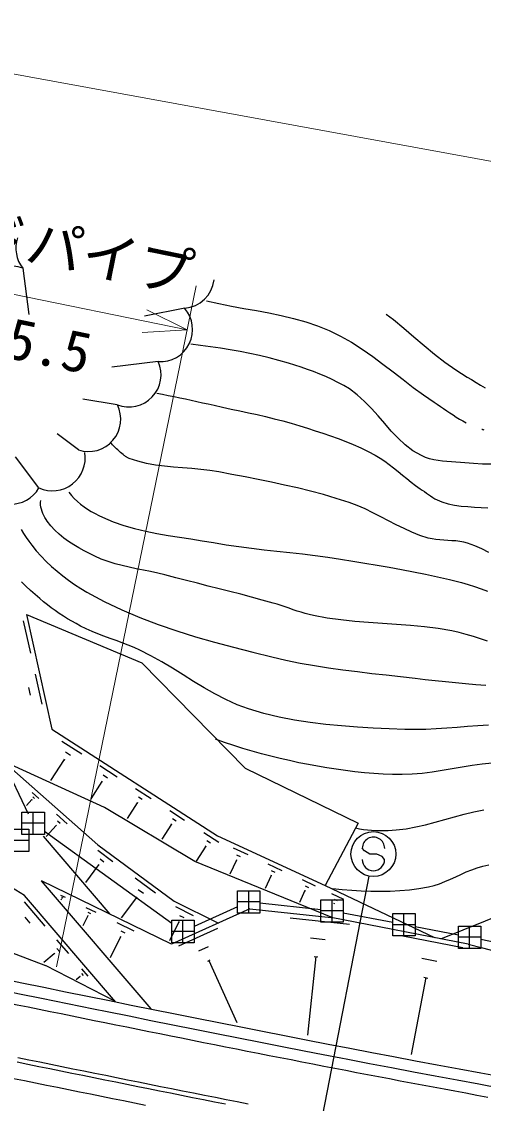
# Model space of a CAD drawing. Units: millimetres, scale not verified. Extents: x 40000 to 680000, y 20000 to 380000.
# Drawn here: x 368927 to 389508, y 287057 to 335292 of the extents above; entities that cross this region are included whole.
import ezdxf
from ezdxf.enums import TextEntityAlignment as Align

# ---------------------------------------------------------------- set-up
doc = ezdxf.new("R2010")
doc.units = ezdxf.units.MM
doc.header["$LTSCALE"] = 1000
for name, color, linetype, lineweight in [('M-BGD', 7, 'Continuous', 25), ('M-BMK-ROW', 30, 'Continuous', 25), ('M-STR-HTXT', 7, 'Continuous', 13), ('M-STR-STRC', 7, 'Continuous', 25)]:
    doc.layers.add(name, color=color, linetype=linetype, lineweight=lineweight)
doc.styles.add('@ＭＳ ゴシック', font='')
doc.styles.add('ＭＳ ゴシック', font='')
doc.styles.get('@ＭＳ ゴシック').set_extended_font_data('@MS Gothic')
doc.styles.get('ＭＳ ゴシック').set_extended_font_data('MS Gothic')

msp = doc.modelspace()

# ---------------------------------------------------------------- linework, layer by layer
at = {"layer": 'M-BGD'}
for p, q in [((368980, 324295), (369248, 322237)), ((376194, 322512), (374398, 322161)), ((375019, 320131), (372944, 319892)), ((373192, 318205), (371648, 318456)), ((371462, 316192), (370504, 316905)), ((369699, 314497), (368656, 315891)), ((369145, 308857), (370275, 303737)), ((369145, 308857), (374280, 306696)), ((369001, 308578), (369320, 307134)), ((374280, 306696), (378894, 301998)), ((369529, 306190), (369824, 304852)), ((369238, 305600), (369312, 305265)), ((370275, 303737), (377656, 298990)), ((370716, 303215), (371609, 302641)), ((370879, 302732), (371102, 302589)), ((372618, 300248), (368100, 302323)), ((368100, 302323), (372330, 298589)), ((368100, 302323), (369221, 299972)), ((370818, 302393), (370218, 301459)), ((370790, 302411), (370846, 302375)), ((372418, 302121), (373190, 301624)), ((378894, 301998), (383930, 299556)), ((372559, 301703), (372751, 301579)), ((372506, 301410), (372009, 300637)), ((372482, 301425), (372530, 301394)), ((374003, 301101), (374694, 300657)), ((369382, 300601), (369149, 300337)), ((369372, 300609), (369391, 300593)), ((369391, 300917), (369694, 300649)), ((369424, 300725), (369500, 300658)), ((374129, 300727), (374302, 300616)), ((376653, 297846), (372618, 300248)), ((374082, 300464), (373630, 299762)), ((374060, 300478), (374104, 300451)), ((375529, 300120), (376193, 299692)), ((370476, 299959), (370963, 299529)), ((370530, 299651), (370651, 299544)), ((375650, 299760), (375816, 299653)), ((383930, 299556), (382454, 296778)), ((370461, 299451), (370027, 298960)), ((370446, 299465), (370477, 299438)), ((375605, 299507), (375176, 298841)), ((375584, 299521), (375625, 299494)), ((377055, 299138), (377719, 298711)), ((369887, 298972), (372857, 295495)), ((372330, 298589), (375730, 296076)), ((377176, 298779), (377342, 298672)), ((377656, 298990), (382454, 296778)), ((372321, 298347), (372997, 297847)), ((377130, 298526), (376702, 297860)), ((377110, 298539), (377151, 298513)), ((378356, 298447), (379006, 298147)), ((378510, 298139), (378672, 298064)), ((372359, 297691), (371779, 296907)), ((372338, 297707), (372380, 297675)), ((372424, 297956), (372594, 297831)), ((382730, 295363), (376653, 297846)), ((378501, 297906), (378213, 297282)), ((378481, 297916), (378521, 297897)), ((379907, 297731), (380524, 297447)), ((380045, 297219), (379779, 296642)), ((380026, 297228), (380064, 297211)), ((380053, 297440), (380207, 297369)), ((369051, 296332), (368281, 296795)), ((375601, 294156), (369811, 296982)), ((374700, 291272), (369811, 296982)), ((373991, 297113), (374890, 296448)), ((381425, 297032), (382008, 296763)), ((381563, 296756), (381709, 296689)), ((382454, 296778), (387327, 294453)), ((387613, 294398), (393618, 296829)), ((373116, 291584), (369051, 296332)), ((370659, 296346), (370861, 296247)), ((370701, 296175), (370672, 296117)), ((370694, 296178), (370707, 296172)), ((370705, 296248), (370756, 296223)), ((374041, 296241), (373368, 295330)), ((374013, 296261), (374070, 296220)), ((374128, 296593), (374353, 296427)), ((381555, 296548), (381311, 296017)), ((381537, 296556), (381574, 296539)), ((382738, 296421), (383272, 296166)), ((369040, 296038), (369960, 294963)), ((371782, 295797), (372227, 295580)), ((379101, 295728), (375601, 294156)), ((375730, 296076), (377697, 295098)), ((375779, 295828), (376576, 295432)), ((379101, 295728), (382721, 295339)), ((382835, 295981), (382869, 295965)), ((382862, 296165), (382995, 296101)), ((363481, 295675), (369991, 293210)), ((369062, 295359), (369292, 295090)), ((371874, 295421), (371654, 294971)), ((371860, 295428), (371888, 295415)), ((371884, 295582), (371995, 295528)), ((375959, 295440), (376158, 295341)), ((380890, 295335), (383537, 295050)), ((382730, 295363), (382721, 295339)), ((388836, 294163), (382721, 295339)), ((373174, 295118), (373921, 294753)), ((373345, 294757), (373532, 294666)), ((375940, 295151), (375520, 294306)), ((375915, 295164), (375965, 295139)), ((375932, 294085), (377679, 294870)), ((370485, 294350), (371010, 293737)), ((373329, 294487), (372871, 293549)), ((373306, 294499), (373352, 294476)), ((381797, 294434), (382459, 294362)), ((385918, 294520), (388586, 294007)), ((370497, 293963), (370629, 293810)), ((376823, 293856), (377260, 294052)), ((370379, 293729), (369916, 293332)), ((370363, 293748), (370396, 293710)), ((377222, 293405), (377332, 293454)), ((377277, 293430), (378524, 290656)), ((382042, 293604), (381665, 290098)), ((381960, 293613), (382125, 293595)), ((386765, 293527), (387432, 293399)), ((373109, 291593), (369991, 293210)), ((371588, 293061), (371876, 292726)), ((371595, 292849), (371667, 292765)), ((371530, 292721), (371351, 292567)), ((371521, 292732), (371539, 292711)), ((386944, 292663), (386285, 289234)), ((386861, 292679), (387028, 292647)), ((370887, 292037), (371863, 291838)), ((382372, 289236), (383158, 289084))]:
    msp.add_line(p, q, dxfattribs=at)
for points in [[(377172, 322845), (377721, 322721), (378276, 322611), (378833, 322508), (379390, 322407), (379946, 322303), (380499, 322189), (381047, 322059), (381588, 321909), (382119, 321731), (382639, 321521), (383146, 321273), (383635, 320994), (384110, 320689), (384574, 320365), (385030, 320026), (385482, 319680), (385932, 319331), (386384, 318985), (386842, 318648), (387308, 318326), (387450, 318231), (387591, 318135), (387733, 318039), (387874, 317943), (388016, 317847), (388159, 317753), (388303, 317661), (388448, 317572), (388595, 317486), (388745, 317403)], [(385174, 322249), (385496, 322004), (385957, 321627), (386413, 321240), (386868, 320852), (387328, 320471), (387797, 320104), (388280, 319760), (388784, 319446), (388983, 319329), (389183, 319206), (389386, 319082), (389590, 318962)], [(389857, 315561), (389464, 315566), (389071, 315582), (388680, 315613), (388483, 315631), (388285, 315645), (388086, 315659), (387887, 315674), (387689, 315694), (387493, 315720), (387300, 315756), (387110, 315803), (386925, 315864), (386746, 315941), (386371, 316160), (386027, 316422), (385707, 316718), (385403, 317037), (385109, 317371), (384818, 317710), (384522, 318043), (384214, 318361), (383887, 318654), (383535, 318912), (383284, 319065), (383026, 319208), (382762, 319340), (382493, 319463), (382220, 319578), (381944, 319685), (381665, 319786), (381384, 319881), (381102, 319972), (380820, 320059), (380394, 320183), (379965, 320297), (379534, 320401), (379100, 320496), (378664, 320582), (378226, 320661), (377787, 320731), (377348, 320795), (376907, 320852), (376466, 320903)], [(374953, 318726), (375208, 318676), (375464, 318625), (375719, 318573), (375974, 318520), (376229, 318466), (376484, 318411), (376739, 318356), (376994, 318300), (377248, 318244), (377502, 318187), (377886, 318101), (378270, 318018), (378654, 317936), (379038, 317852), (379421, 317767), (379804, 317679), (380186, 317587), (380566, 317489), (380944, 317384), (381320, 317271), (381665, 317163), (382010, 317052), (382355, 316939), (382698, 316822), (383039, 316699), (383377, 316569), (383712, 316432), (384042, 316285), (384367, 316128), (384686, 315959), (384901, 315832), (385109, 315693), (385311, 315546), (385509, 315393), (385704, 315235), (385898, 315076), (386092, 314917), (386288, 314760), (386488, 314609), (386692, 314465), (386785, 314401), (386877, 314335), (386970, 314269), (387063, 314204), (387156, 314140), (387251, 314078), (387348, 314021), (387446, 313968), (387548, 313920), (387652, 313880), (387936, 313796), (388224, 313735), (388517, 313694), (388813, 313666), (389111, 313647), (389410, 313633), (389710, 313618)], [(389433, 317123), (389451, 317116), (389468, 317110), (389486, 317105), (389505, 317100), (389523, 317096)], [(389746, 311624), (389440, 311784), (389126, 311925), (388802, 312040), (388631, 312083), (388458, 312113), (388282, 312134), (388105, 312147), (387927, 312157), (387749, 312167), (387572, 312179), (387396, 312198), (387222, 312226), (387050, 312266), (386683, 312385), (386324, 312526), (385971, 312685), (385623, 312857), (385278, 313035), (384933, 313215), (384587, 313392), (384238, 313561), (383883, 313715), (383521, 313851), (382953, 314033), (382381, 314201), (381804, 314355), (381225, 314497), (380642, 314630), (380058, 314755), (379472, 314874), (378885, 314988), (378298, 315101), (377712, 315213), (377314, 315278), (376911, 315327), (376506, 315365), (376101, 315397), (375695, 315430), (375291, 315470), (374891, 315522), (374496, 315592), (374106, 315687), (373724, 315811), (373694, 315824), (373665, 315837), (373637, 315853), (373609, 315870), (373582, 315887), (373555, 315906), (373529, 315925), (373503, 315945), (373478, 315965), (373452, 315985), (373390, 316035), (373329, 316087), (373269, 316140), (373211, 316194), (373153, 316250), (373096, 316306), (373040, 316363), (372984, 316421), (372929, 316479), (372874, 316537)], [(371031, 314317), (371147, 314169), (371274, 314029), (371410, 313899), (371556, 313776), (371708, 313661), (371867, 313554), (372031, 313453), (372198, 313359), (372368, 313272), (372538, 313190), (373004, 312994), (373480, 312829), (373965, 312691), (374458, 312573), (374957, 312473), (375459, 312384), (375964, 312304), (376468, 312227), (376972, 312148), (377472, 312063), (378037, 311969), (378603, 311887), (379170, 311813), (379738, 311745), (380307, 311681), (380876, 311618), (381445, 311554), (382013, 311485), (382580, 311409), (383146, 311323), (383688, 311235), (384230, 311147), (384771, 311057), (385313, 310963), (385853, 310866), (386393, 310763), (386931, 310655), (387467, 310539), (388001, 310415), (388534, 310282), (388827, 310198), (389117, 310103), (389405, 309999), (389692, 309891)], [(389693, 307663), (389379, 307769), (389065, 307872), (388749, 307970), (388431, 308056), (388109, 308126), (387496, 308227), (386879, 308304), (386260, 308363), (385638, 308411), (385017, 308453), (384395, 308497), (383774, 308548), (383156, 308612), (382541, 308697), (381930, 308809), (381747, 308851), (381565, 308899), (381385, 308953), (381206, 309011), (381028, 309071), (380850, 309132), (380671, 309194), (380493, 309254), (380314, 309312), (380134, 309366), (379654, 309500), (379173, 309630), (378691, 309757), (378209, 309882), (377726, 310005), (377242, 310126), (376759, 310248), (376276, 310370), (375793, 310494), (375311, 310619), (374996, 310697), (374678, 310767), (374359, 310832), (374039, 310897), (373720, 310964), (373404, 311037), (373090, 311119), (372782, 311213), (372479, 311323), (372183, 311453), (371946, 311570), (371710, 311693), (371475, 311823), (371246, 311961), (371022, 312108), (370808, 312265), (370603, 312433), (370411, 312613), (370233, 312806), (370072, 313013), (370017, 313094), (369964, 313180), (369916, 313269), (369873, 313361), (369836, 313455), (369807, 313551), (369785, 313648), (369773, 313745), (369771, 313843), (369780, 313939)], [(368910, 312645), (369017, 312465), (369130, 312290), (369250, 312119), (369374, 311953), (369580, 311702), (369796, 311459), (370023, 311225), (370260, 311000), (370505, 310784), (370759, 310577), (371020, 310380), (371287, 310193), (371561, 310016), (371840, 309849), (372607, 309435), (373394, 309059), (374198, 308718), (375016, 308408), (375845, 308125), (376684, 307864), (377529, 307622), (378378, 307394), (379229, 307176), (380078, 306965), (380706, 306820), (381338, 306692), (381974, 306579), (382611, 306479), (383251, 306389), (383892, 306308), (384534, 306232), (385177, 306160), (385819, 306088), (386461, 306016), (386912, 305964), (387363, 305914), (387814, 305865), (388266, 305819), (388718, 305777), (389170, 305739), (389623, 305706)], [(389734, 303923), (389268, 303893), (388803, 303857), (388338, 303819), (387873, 303782), (387407, 303751), (386942, 303729), (386477, 303721), (386012, 303730), (385308, 303760), (384602, 303794), (383896, 303834), (383190, 303886), (382487, 303953), (381786, 304038), (381090, 304146), (380401, 304281), (379719, 304445), (379045, 304643), (378530, 304833), (378030, 305059), (377543, 305312), (377064, 305587), (376591, 305875), (376121, 306169), (375650, 306463), (375175, 306749), (374693, 307020), (374201, 307269), (373940, 307386), (373674, 307494), (373406, 307596), (373136, 307694), (372866, 307790), (372596, 307888), (372329, 307990), (372064, 308098), (371803, 308215), (371547, 308343), (371355, 308448), (371165, 308556), (370976, 308668), (370790, 308784), (370607, 308904), (370426, 309028), (370248, 309157), (370074, 309289), (369903, 309426), (369736, 309567), (369530, 309747), (369325, 309929), (369121, 310115), (368922, 310306)], [(389899, 302224), (389452, 302179), (389006, 302118), (388560, 302047), (388115, 301972), (387670, 301897), (387225, 301829), (386778, 301773), (386331, 301734), (385882, 301719), (385463, 301722), (385043, 301737), (384623, 301763), (384204, 301798), (383786, 301842), (383368, 301895), (382952, 301954), (382536, 302020), (382121, 302091), (381708, 302166), (381287, 302249), (380867, 302339), (380449, 302435), (380031, 302538), (379616, 302647), (379202, 302763), (378791, 302885), (378381, 303014), (377974, 303149), (377568, 303291)], [(383808, 299341), (383986, 299302), (384165, 299271), (384346, 299248), (384528, 299232), (384711, 299222), (384894, 299218), (385078, 299219), (385261, 299225), (385444, 299236), (385626, 299249), (386066, 299302), (386502, 299381), (386936, 299482), (387366, 299596), (387796, 299717), (388226, 299840), (388657, 299956), (389090, 300060), (389525, 300145)], [(382784, 296643), (383210, 296598), (383638, 296562), (384067, 296536), (384497, 296520), (384927, 296516), (385357, 296525), (385785, 296548), (386212, 296586), (386636, 296641), (387058, 296712), (387309, 296772), (387555, 296851), (387797, 296945), (388036, 297049), (388274, 297158), (388511, 297269), (388749, 297376), (388990, 297475), (389235, 297562), (389484, 297632), (389754, 297689)], [(388836, 294163), (389465, 293994), (390095, 293826)], [(363062, 293638), (364041, 293437), (365020, 293236), (365999, 293036), (366977, 292835), (367955, 292635), (368933, 292435), (369910, 292236), (370887, 292037)], [(368492, 292015), (368833, 291945), (369810, 291746), (372128, 291274)], [(371863, 291838), (372839, 291640), (373815, 291443), (374791, 291246), (375766, 291050), (376742, 290855), (377716, 290661), (378691, 290467), (379665, 290275), (380639, 290083), (381613, 289893), (382587, 289704), (383561, 289515), (384534, 289328), (385507, 289143), (386480, 288958), (387453, 288775), (388426, 288593), (389398, 288413), (390371, 288234)], [(368391, 291525), (368732, 291455), (369221, 291356), (369710, 291256), (370199, 291156), (370687, 291057)], [(370687, 291057), (371176, 290957), (371664, 290858)], [(372128, 291274), (372740, 291150), (373716, 290953), (374692, 290756), (375668, 290560), (376644, 290365), (377619, 290171), (378594, 289977), (379569, 289784), (380543, 289593), (381518, 289402), (382372, 289236)], [(371664, 290858), (372153, 290759), (372641, 290660), (373129, 290561), (373617, 290463), (374106, 290364), (374594, 290266), (375082, 290168), (375570, 290070), (376058, 289972), (376546, 289875), (377033, 289777), (377521, 289680), (378009, 289583), (378497, 289487), (378984, 289390), (379472, 289294), (379960, 289198), (380447, 289102), (380935, 289007), (381422, 288911), (381909, 288817), (382397, 288722), (382884, 288628), (383371, 288533), (383859, 288440), (384346, 288346), (384833, 288253), (385320, 288160), (385807, 288068), (386295, 287975), (386782, 287884), (387269, 287792), (387756, 287701), (388243, 287610), (388730, 287520), (389217, 287430), (389704, 287340)], [(368761, 289102), (369250, 289002), (369740, 288903), (370229, 288803), (370718, 288704), (371207, 288604), (371696, 288505), (372185, 288406), (372673, 288307), (373162, 288208), (373651, 288110), (374140, 288011), (374629, 287913), (375118, 287815), (375606, 287717), (376095, 287619), (376584, 287522), (377073, 287424), (377561, 287327), (378050, 287230), (378539, 287134), (379027, 287037)], [(383158, 289084), (383466, 289024), (384440, 288837), (385414, 288651), (386387, 288467), (387361, 288284), (388334, 288102), (389307, 287921), (390281, 287742)], [(368721, 288906), (369210, 288806), (369700, 288707), (370189, 288607), (370678, 288508), (371167, 288408), (371656, 288309), (372145, 288210), (372634, 288111), (373123, 288012), (373612, 287914), (374101, 287815), (374589, 287717), (375078, 287619), (375567, 287521), (376056, 287423), (376545, 287325), (377034, 287228), (377522, 287131), (378011, 287034)], [(368571, 288171), (369061, 288071), (369550, 287972), (370039, 287872), (370528, 287773), (371018, 287673), (371507, 287574), (371996, 287475), (372485, 287376), (372974, 287277), (373463, 287178), (373953, 287080), (374442, 286981)]]:
    msp.add_lwpolyline(points, dxfattribs=at)
for centre, radius, start, end in [((370108, 325188), 1439, 161.4973, 218.3703), ((368472, 322948), 1439, 69.3643, 203.9502), ((376076, 323946), 1439, 274.7182, 353.3535), ((375108, 321568), 1439, 266.4379, 41.0239), ((373703, 319551), 1439, 249.2193, 23.8052), ((371906, 317561), 1439, 252.0346, 26.6205), ((370297, 315835), 1465, 245.9076, 9.5952), ((368437, 315240), 1465, 205.8433, 329.5309)]:
    msp.add_arc(centre, radius, start, end, dxfattribs=at)
at = {"layer": 'M-BMK-ROW'}
for p, q in [((368941, 299044), (368941, 300044)), ((368941, 300044), (369941, 300044)), ((369441, 299044), (369441, 300044)), ((369941, 300044), (369941, 299044)), ((369941, 299544), (368941, 299544)), ((368249, 299281), (369249, 299281)), ((369249, 299281), (369249, 298281)), ((375617, 295083), (369941, 299183)), ((369249, 298781), (368249, 298781)), ((369941, 299044), (368941, 299044)), ((369249, 298281), (368249, 298281)), ((378550, 295540), (378550, 296540)), ((378550, 296540), (379550, 296540)), ((379050, 295540), (379050, 296540)), ((379550, 296540), (379550, 295540)), ((378550, 295815), (376617, 294946)), ((379550, 296040), (378550, 296040)), ((382264, 295694), (379550, 295986)), ((382264, 295140), (382264, 296140)), ((382264, 296140), (383264, 296140)), ((382764, 295140), (382764, 296140)), ((383264, 296140), (383264, 295140)), ((375617, 294221), (375617, 295221)), ((375617, 295221), (376617, 295221)), ((376117, 294221), (376117, 295221)), ((376617, 295221), (376617, 294221)), ((379550, 295540), (378550, 295540)), ((383264, 295640), (382264, 295640)), ((385468, 295120), (383264, 295544)), ((385468, 294524), (385468, 295524)), ((385468, 295524), (386468, 295524)), ((385968, 294524), (385968, 295524)), ((386468, 295524), (386468, 294524)), ((376617, 294721), (375617, 294721)), ((383264, 295140), (382264, 295140)), ((386468, 295024), (385468, 295024)), ((388396, 294557), (386468, 294928)), ((388396, 293961), (388396, 294961)), ((388396, 294961), (389396, 294961)), ((388896, 293961), (388896, 294961)), ((389396, 294961), (389396, 293961)), ((386468, 294524), (385468, 294524)), ((389396, 294461), (388396, 294461)), ((394747, 293249), (389396, 294357)), ((376617, 294221), (375617, 294221)), ((389396, 293961), (388396, 293961))]:
    msp.add_line(p, q, dxfattribs=at)
at = {"layer": 'M-STR-HTXT'}
for p, q in [((318060, 342185), (420111, 323537)), ((376300, 321550), (361116, 324662)), ((370478, 293140), (376702, 323509)), ((376300, 321550), (374512, 322445)), ((374304, 321431), (376300, 321550))]:
    msp.add_line(p, q, dxfattribs=at)
at = {"layer": 'M-STR-STRC'}
for p, q in [((384210, 298315), (384110, 298433)), ((384455, 298176), (384210, 298315)), ((384755, 298173), (384455, 298176)), ((385000, 298061), (384755, 298173)), ((385106, 297925), (385000, 298061)), ((382352, 286541), (384415, 297193))]:
    msp.add_line(p, q, dxfattribs=at)
msp.add_circle((384605, 298174), 1000, dxfattribs=at)
for centre, start, end in [((384610, 298429), 359.5549, 179.5549), ((384606, 297929), 179.5549, 359.5549)]:
    msp.add_arc(centre, 500, start, end, dxfattribs=at)

# ---------------------------------------------------------------- texts
at = {"layer": 'M-STR-HTXT', "style": 'ＭＳ ゴシック'}
msp.add_text('ガ－ドパイプ', height=1833, rotation=348.418, dxfattribs=at).set_placement((368909, 324085), align=Align.BOTTOM_CENTER)
at = {"layer": 'M-STR-HTXT', "style": '@ＭＳ ゴシック'}
msp.add_text('L=15.5', height=1833, rotation=348.418, dxfattribs=at).set_placement((368507, 322126), align=Align.TOP_CENTER)

doc.saveas('drawing.dxf')
